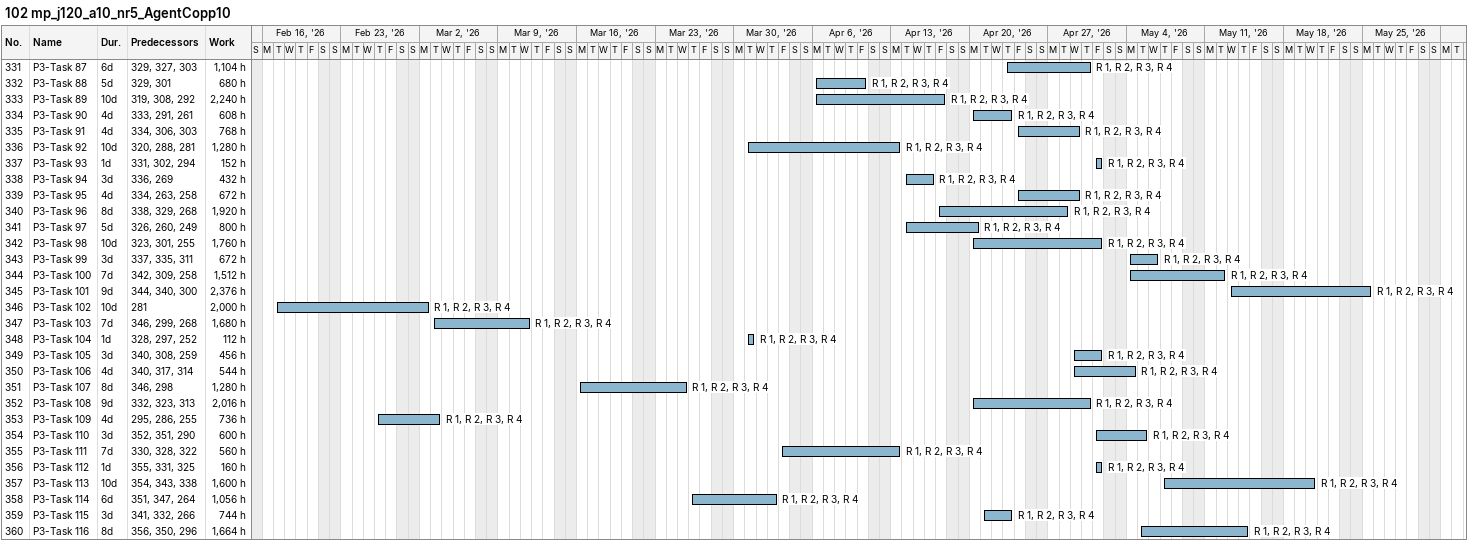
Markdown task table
102 mp_j120_a10_nr5_AgentCopp10

| ID | Task | Duration | Start | Finish | Predecessors | Resources | Work (h) |
|---|---|---|---|---|---|---|---|
| 331 | P3-Task 87 | 6d | 2026-04-23 | 2026-04-30 | 329, 327, 303 | R 1, R 2, R 3, R 4 | 1104 |
| 332 | P3-Task 88 | 5d | 2026-04-06 | 2026-04-10 | 329, 301 | R 1, R 2, R 3, R 4 | 680 |
| 333 | P3-Task 89 | 10d | 2026-04-06 | 2026-04-17 | 319, 308, 292 | R 1, R 2, R 3, R 4 | 2240 |
| 334 | P3-Task 90 | 4d | 2026-04-20 | 2026-04-23 | 333, 291, 261 | R 1, R 2, R 3, R 4 | 608 |
| 335 | P3-Task 91 | 4d | 2026-04-24 | 2026-04-29 | 334, 306, 303 | R 1, R 2, R 3, R 4 | 768 |
| 336 | P3-Task 92 | 10d | 2026-03-31 | 2026-04-13 | 320, 288, 281 | R 1, R 2, R 3, R 4 | 1280 |
| 337 | P3-Task 93 | 1d | 2026-05-01 | 2026-05-01 | 331, 302, 294 | R 1, R 2, R 3, R 4 | 152 |
| 338 | P3-Task 94 | 3d | 2026-04-14 | 2026-04-16 | 336, 269 | R 1, R 2, R 3, R 4 | 432 |
| 339 | P3-Task 95 | 4d | 2026-04-24 | 2026-04-29 | 334, 263, 258 | R 1, R 2, R 3, R 4 | 672 |
| 340 | P3-Task 96 | 8d | 2026-04-17 | 2026-04-28 | 338, 329, 268 | R 1, R 2, R 3, R 4 | 1920 |
| 341 | P3-Task 97 | 5d | 2026-04-14 | 2026-04-20 | 326, 260, 249 | R 1, R 2, R 3, R 4 | 800 |
| 342 | P3-Task 98 | 10d | 2026-04-20 | 2026-05-01 | 323, 301, 255 | R 1, R 2, R 3, R 4 | 1760 |
| 343 | P3-Task 99 | 3d | 2026-05-04 | 2026-05-06 | 337, 335, 311 | R 1, R 2, R 3, R 4 | 672 |
| 344 | P3-Task 100 | 7d | 2026-05-04 | 2026-05-12 | 342, 309, 258 | R 1, R 2, R 3, R 4 | 1512 |
| 345 | P3-Task 101 | 9d | 2026-05-13 | 2026-05-25 | 344, 340, 300 | R 1, R 2, R 3, R 4 | 2376 |
| 346 | P3-Task 102 | 10d | 2026-02-17 | 2026-03-02 | 281 | R 1, R 2, R 3, R 4 | 2000 |
| 347 | P3-Task 103 | 7d | 2026-03-03 | 2026-03-11 | 346, 299, 268 | R 1, R 2, R 3, R 4 | 1680 |
| 348 | P3-Task 104 | 1d | 2026-03-31 | 2026-03-31 | 328, 297, 252 | R 1, R 2, R 3, R 4 | 112 |
| 349 | P3-Task 105 | 3d | 2026-04-29 | 2026-05-01 | 340, 308, 259 | R 1, R 2, R 3, R 4 | 456 |
| 350 | P3-Task 106 | 4d | 2026-04-29 | 2026-05-04 | 340, 317, 314 | R 1, R 2, R 3, R 4 | 544 |
| 351 | P3-Task 107 | 8d | 2026-03-16 | 2026-03-25 | 346, 298 | R 1, R 2, R 3, R 4 | 1280 |
| 352 | P3-Task 108 | 9d | 2026-04-20 | 2026-04-30 | 332, 323, 313 | R 1, R 2, R 3, R 4 | 2016 |
| 353 | P3-Task 109 | 4d | 2026-02-26 | 2026-03-03 | 295, 286, 255 | R 1, R 2, R 3, R 4 | 736 |
| 354 | P3-Task 110 | 3d | 2026-05-01 | 2026-05-05 | 352, 351, 290 | R 1, R 2, R 3, R 4 | 600 |
| 355 | P3-Task 111 | 7d | 2026-04-03 | 2026-04-13 | 330, 328, 322 | R 1, R 2, R 3, R 4 | 560 |
| 356 | P3-Task 112 | 1d | 2026-05-01 | 2026-05-01 | 355, 331, 325 | R 1, R 2, R 3, R 4 | 160 |
| 357 | P3-Task 113 | 10d | 2026-05-07 | 2026-05-20 | 354, 343, 338 | R 1, R 2, R 3, R 4 | 1600 |
| 358 | P3-Task 114 | 6d | 2026-03-26 | 2026-04-02 | 351, 347, 264 | R 1, R 2, R 3, R 4 | 1056 |
| 359 | P3-Task 115 | 3d | 2026-04-21 | 2026-04-23 | 341, 332, 266 | R 1, R 2, R 3, R 4 | 744 |
| 360 | P3-Task 116 | 8d | 2026-05-05 | 2026-05-14 | 356, 350, 296 | R 1, R 2, R 3, R 4 | 1664 |
